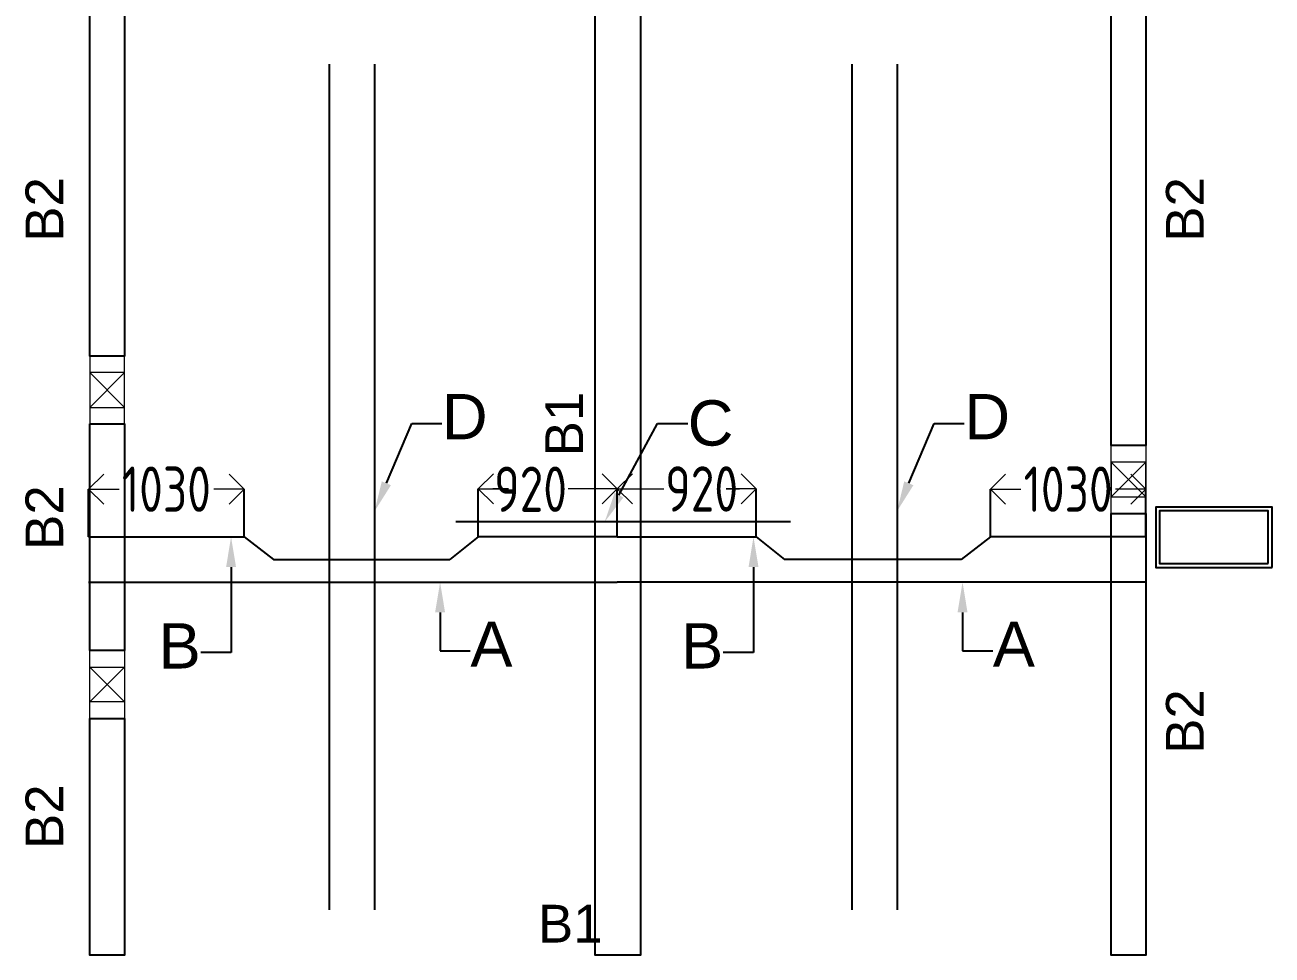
# Model space of a CAD drawing. Header units: inches. Extents: x -605 to 2991212, y -2872845 to 0.
# Drawn here: x 2845489 to 2853745, y -2274333 to -2268172 of the extents above; entities that cross this region are included whole.
import ezdxf
from ezdxf import colors
from ezdxf.entities.mleader import LeaderData, LeaderLine
from ezdxf.enums import TextEntityAlignment as Align
from ezdxf.math import Vec2, Vec3

# ---------------------------------------------------------------- set-up
doc = ezdxf.new("R2010")
doc.units = ezdxf.units.IN
doc.header["$LTSCALE"] = 600
doc.header["$MEASUREMENT"] = 0
for name, color, linetype, lineweight in [('PV_MASONRY', 10, 'Continuous', 0), ('rDIMension', 1, 'Continuous', 18), ('rRCC 2', 40, 'Continuous', 15), ('rREINF 1', 1, 'Continuous', 25)]:
    doc.layers.add(name, color=color, linetype=linetype, lineweight=lineweight)
doc.styles.add('DIM', font='geniso.shx', dxfattribs={"width": 0.85})
doc.styles.get("Standard").update_dxf_attribs({"font": 'arial.ttf'})
doc.dimstyles.new('ST-100', dxfattribs={"dimscale": 100, "dimtxt": 2.5, "dimasz": 2, "dimexe": 0.18, "dimexo": 0.0625, "dimgap": 0.2, "dimtad": 0, "dimdec": 0, "dimzin": 0, "dimdsep": 46, "dimtxsty": 'DIM', "dimblk": 'OPEN90', "dimcen": 0.09, "dimclrd": 256, "dimclrt": 7, "dimadec": 0, "dimazin": 0, "dimtfac": 1, "dimtdec": 0, "dimtofl": 0, "dimtmove": 0, "dimatfit": 3, "dimldrblk": 'OPEN90', "dimfxl": 1, "dimtolj": 1, "dimtzin": 0, "dimlwd": -1, "dimarcsym": 0})

# ---------------------------------------------------------------- blocks, each defined once
blk = doc.blocks.new('_Open90')
at = {"color": 0, "linetype": 'ByBlock', "lineweight": -2}
for p, q in [((-0.5, 0.5), (0, 0)), ((0, 0), (-1, 0)), ((0, 0), (-0.5, -0.5))]:
    blk.add_line(p, q, dxfattribs=at)
blk = doc.blocks.new('*D1008')
at = {"layer": 'Defpoints', "color": 0, "linetype": 'ByBlock'}
for p in [(2846940.3, -2271246.9), (2845910.3, -2271562.7), (2846940.3, -2271562.7)]:
    blk.add_point(p, dxfattribs=at)
at = {"layer": 'rDIMension', "color": 0, "linetype": 'ByBlock', "lineweight": -2}
for p, q in [((2845910.3, -2271562.7), (2845910.3, -2271246.9)), ((2846940.3, -2271562.7), (2846940.3, -2271246.9))]:
    blk.add_line(p, q, dxfattribs=at)
at = {"layer": 'rDIMension'}
for p, q in [((2846110.3, -2271246.9), (2846111.9, -2271246.9)), ((2846740.3, -2271246.9), (2846738.6, -2271246.9))]:
    blk.add_line(p, q, dxfattribs=at)
at = {"layer": 'rDIMension', "linetype": 'ByBlock', "xscale": 200, "yscale": 200, "zscale": 200, "rotation": 180}
blk.add_blockref('_Open90', (2845910.3, -2271246.9), dxfattribs=at)
at = {"layer": 'rDIMension', "linetype": 'ByBlock', "xscale": 200, "yscale": 200, "zscale": 200}
blk.add_blockref('_Open90', (2846940.3, -2271246.9), dxfattribs=at)
at = {"layer": 'rDIMension', "color": 7, "linetype": 'ByBlock', "insert": (2846425.3, -2271246.9), "char_height": 300, "attachment_point": 5, "style": 'DIM'}
blk.add_mtext('\\A1;1030', dxfattribs=at)
blk = doc.blocks.new('*D1009')
at = {"layer": 'Defpoints', "color": 0, "linetype": 'ByBlock'}
for p in [(2849410.3, -2271244.3), (2848490.3, -2271562.7), (2849410.3, -2271562.7)]:
    blk.add_point(p, dxfattribs=at)
at = {"layer": 'rDIMension', "color": 0, "linetype": 'ByBlock', "lineweight": -2}
for p, q in [((2848490.3, -2271562.7), (2848490.3, -2271244.3)), ((2849410.3, -2271562.7), (2849410.3, -2271244.3))]:
    blk.add_line(p, q, dxfattribs=at)
at = {"layer": 'rDIMension'}
for p, q in [((2848690.3, -2271244.3), (2848586.8, -2271244.3)), ((2849210.3, -2271244.3), (2849086, -2271244.3))]:
    blk.add_line(p, q, dxfattribs=at)
at = {"layer": 'rDIMension', "linetype": 'ByBlock', "xscale": 200, "yscale": 200, "zscale": 200, "rotation": 180}
blk.add_blockref('_Open90', (2848490.3, -2271244.3), dxfattribs=at)
at = {"layer": 'rDIMension', "linetype": 'ByBlock', "xscale": 200, "yscale": 200, "zscale": 200}
blk.add_blockref('_Open90', (2849410.3, -2271244.3), dxfattribs=at)
at = {"layer": 'rDIMension', "color": 7, "linetype": 'ByBlock', "insert": (2848836.4, -2271247.2), "char_height": 300, "attachment_point": 5, "style": 'DIM'}
blk.add_mtext('\\A1;920', dxfattribs=at)
blk = doc.blocks.new('*D1010')
at = {"layer": 'Defpoints', "color": 0, "linetype": 'ByBlock'}
for p in [(2851880.3, -2271246.9), (2851880.3, -2271562.7), (2852910.3, -2271562.7)]:
    blk.add_point(p, dxfattribs=at)
at = {"layer": 'rDIMension', "color": 0, "linetype": 'ByBlock', "lineweight": -2}
for p, q in [((2851880.3, -2271562.7), (2851880.3, -2271246.9)), ((2852910.3, -2271562.7), (2852910.3, -2271246.9))]:
    blk.add_line(p, q, dxfattribs=at)
at = {"layer": 'rDIMension'}
for p, q in [((2852080.3, -2271246.9), (2852081.9, -2271246.9)), ((2852710.3, -2271246.9), (2852708.6, -2271246.9))]:
    blk.add_line(p, q, dxfattribs=at)
at = {"layer": 'rDIMension', "linetype": 'ByBlock', "xscale": 200, "yscale": 200, "zscale": 200, "rotation": 180}
blk.add_blockref('_Open90', (2851880.3, -2271246.9), dxfattribs=at)
at = {"layer": 'rDIMension', "linetype": 'ByBlock', "xscale": 200, "yscale": 200, "zscale": 200}
blk.add_blockref('_Open90', (2852910.3, -2271246.9), dxfattribs=at)
at = {"layer": 'rDIMension', "color": 7, "linetype": 'ByBlock', "insert": (2852395.3, -2271246.9), "char_height": 300, "attachment_point": 5, "style": 'DIM'}
blk.add_mtext('\\A1;1030', dxfattribs=at)
blk = doc.blocks.new('*D1011')
at = {"layer": 'Defpoints', "color": 0, "linetype": 'ByBlock'}
for p in [(2849410.3, -2271244.3), (2849410.3, -2271562.7), (2850330.3, -2271562.7)]:
    blk.add_point(p, dxfattribs=at)
at = {"layer": 'rDIMension', "color": 0, "linetype": 'ByBlock', "lineweight": -2}
for p, q in [((2849410.3, -2271562.7), (2849410.3, -2271244.3)), ((2850330.3, -2271562.7), (2850330.3, -2271244.3))]:
    blk.add_line(p, q, dxfattribs=at)
at = {"layer": 'rDIMension'}
for p, q in [((2849610.3, -2271244.3), (2849719.3, -2271244.3)), ((2850130.3, -2271244.3), (2850218.5, -2271244.3))]:
    blk.add_line(p, q, dxfattribs=at)
at = {"layer": 'rDIMension', "linetype": 'ByBlock', "xscale": 200, "yscale": 200, "zscale": 200, "rotation": 180}
blk.add_blockref('_Open90', (2849410.3, -2271244.3), dxfattribs=at)
at = {"layer": 'rDIMension', "linetype": 'ByBlock', "xscale": 200, "yscale": 200, "zscale": 200}
blk.add_blockref('_Open90', (2850330.3, -2271244.3), dxfattribs=at)
at = {"layer": 'rDIMension', "color": 7, "linetype": 'ByBlock', "insert": (2849968.9, -2271245.4), "char_height": 300, "attachment_point": 5, "style": 'DIM'}
blk.add_mtext('\\A1;920', dxfattribs=at)

msp = doc.modelspace()

# ---------------------------------------------------------------- linework, layer by layer
at = {"color": 1, "linetype": 'ByBlock'}
for points in [[(2845918.2, -2268032.5), (2846148.2, -2268032.5), (2846148.2, -2270364.9), (2845918.2, -2270364.9)], [(2849264.2, -2268032.5), (2849564.2, -2268032.5), (2849564.2, -2274332.5), (2849264.2, -2274332.5)], [(2852680.3, -2268032.5), (2852910.3, -2268032.5), (2852910.3, -2270957.5), (2852680.3, -2270957.5)], [(2845918.2, -2270814.9), (2846148.2, -2270814.9), (2846148.2, -2272314.9), (2845918.2, -2272314.9)], [(2852680.3, -2271407.5), (2852910.3, -2271407.5), (2852910.3, -2274332.5), (2852680.3, -2274332.5)], [(2845918.2, -2272765.1), (2846147, -2272765.1), (2846147, -2274332.5), (2845918.2, -2274332.5)]]:
    msp.add_lwpolyline(points, close=True, dxfattribs=at)
at = {"color": 4, "linetype": 'ByBlock'}
for points in [[(2847503.8, -2268431.1), (2847503.8, -2274032)], [(2847803.8, -2268431.1), (2847803.8, -2274032)], [(2850962.7, -2268431.1), (2850962.7, -2274032)], [(2851262.7, -2268431.1), (2851262.7, -2274032)], [(2850557.5, -2271462.7), (2848341, -2271462.7)], [(2845910.3, -2271562.7), (2846940.3, -2271562.7), (2847133.5, -2271712.7)], [(2849410.3, -2271562.7), (2848490.3, -2271562.7), (2848302, -2271712.7)], [(2849410.3, -2271562.7), (2850330.3, -2271562.7), (2850518.5, -2271712.7)], [(2852910.3, -2271562.7), (2851880.3, -2271562.7), (2851687, -2271712.7)], [(2847133.5, -2271712.7), (2848302, -2271712.7)], [(2851687, -2271712.7), (2850518.5, -2271712.7)], [(2845910.3, -2271862.7), (2849410.3, -2271862.7)], [(2852910.3, -2271862.7), (2849410.3, -2271862.7)]]:
    msp.add_lwpolyline(points, dxfattribs=at)
at = {"color": 6, "linetype": 'ByBlock'}
msp.add_lwpolyline([(2853745.3, -2271765), (2853745.3, -2271365), (2852975.3, -2271365), (2852975.3, -2271765)], close=True, dxfattribs=at)
at = {"color": 3, "linetype": 'ByBlock'}
msp.add_lwpolyline([(2853720.3, -2271740), (2853720.3, -2271390), (2853000.3, -2271390), (2853000.3, -2271740)], close=True, dxfattribs=at)
at = {"layer": 'PV_MASONRY'}
for p, q in [((2846148.1, -2270814.9), (2845918.2, -2270814.9)), ((2846148.2, -2272314.9), (2845918.2, -2272314.9))]:
    msp.add_line(p, q, dxfattribs=at)
at = {"layer": 'rRCC 2', "color": 6}
for p, q in [((2846148.2, -2270704.9), (2845918.2, -2270474.9)), ((2845918.2, -2270704.9), (2846148.2, -2270474.9)), ((2852910.3, -2271297.5), (2852680.3, -2271067.5)), ((2852680.3, -2271297.5), (2852910.3, -2271067.5)), ((2846148.2, -2272425.1), (2845918.2, -2272655.1)), ((2845918.2, -2272425.1), (2846148.2, -2272655.1))]:
    msp.add_line(p, q, dxfattribs=at)
for points in [[(2845918.2, -2270814.9), (2846148.2, -2270814.9), (2846148.2, -2270364.9), (2845918.2, -2270364.9)], [(2846148.2, -2270704.9), (2846148.2, -2270474.9), (2845918.2, -2270474.9), (2845918.2, -2270704.9)], [(2852680.3, -2270957.5), (2852910.3, -2270957.5), (2852910.3, -2271407.5), (2852680.3, -2271407.5)], [(2852910.3, -2271297.5), (2852910.3, -2271067.5), (2852680.3, -2271067.5), (2852680.3, -2271297.5)], [(2845918.2, -2272315.1), (2846148.2, -2272315.1), (2846148.2, -2272765.1), (2845918.2, -2272765.1)], [(2846148.2, -2272425.1), (2846148.2, -2272655.1), (2845918.2, -2272655.1), (2845918.2, -2272425.1)]]:
    msp.add_lwpolyline(points, close=True, dxfattribs=at)

# ---------------------------------------------------------------- texts
at = {"layer": 'rRCC 2'}
for s, p in [('B2', (2845617.6, -2269394)), ('B2', (2853168, -2269394)), ('B1', (2849058.9, -2270815.8)), ('B2', (2845617.6, -2271435.1)), ('B2', (2853168, -2272785.7)), ('B2', (2845617.6, -2273416.1))]:
    msp.add_text(s, height=250, rotation=90, dxfattribs=at).set_placement(p, align=Align.MIDDLE_CENTER)
msp.add_text('B1', height=250, dxfattribs=at).set_placement((2849099, -2274124.6), align=Align.MIDDLE_CENTER)

# ---------------------------------------------------------------- dimensions: what is measured, and where the dimension line sits
at = {"layer": 'rDIMension', "color": 1, "linetype": 'ByBlock'}
for base, p1, p2, override, picture, middle in [((2846940.3, -2271246.9), (2845910.3, -2271562.7), (2846940.3, -2271562.7), {"dimtxt": 3, "dimasz": 2, "dimexe": 0, "dimexo": 0, "dimtmove": 1, "dimfxl": 1.25, "dimtfillclr": 256, "dimarcsym": 2}, '*D1008', (2846425.3, -2271246.9)), ((2849410.3, -2271244.3), (2848490.3, -2271562.7), (2849410.3, -2271562.7), {"dimtxt": 3, "dimexe": 0, "dimexo": 0, "dimtmove": 1, "dimfxl": 1.25, "dimtfillclr": 256, "dimarcsym": 2}, '*D1009', (2848836.4, -2271247.2))]:
    dim = msp.add_linear_dim(base=base, p1=p1, p2=p2, dimstyle='ST-100', override=override, dxfattribs=at)
    dim.commit()
    dim.dimension.update_dxf_attribs({"geometry": picture, "text_midpoint": middle, "dimtype": 160})
for base, p1, p2, override, picture, middle in [((2849410.3, -2271244.3), (2850330.3, -2271562.7), (2849410.3, -2271562.7), {"dimtxt": 3, "dimexe": 0, "dimexo": 0, "dimtmove": 1, "dimfxl": 1.25, "dimtfillclr": 256, "dimarcsym": 2}, '*D1011', (2849968.9, -2271245.4)), ((2851880.3, -2271246.9), (2852910.3, -2271562.7), (2851880.3, -2271562.7), {"dimtxt": 3, "dimasz": 2, "dimexe": 0, "dimexo": 0, "dimtmove": 1, "dimfxl": 1.25, "dimtfillclr": 256, "dimarcsym": 2}, '*D1010', (2852395.3, -2271246.9))]:
    dim = msp.add_linear_dim(base=base, p1=p1, p2=p2, angle=180, dimstyle='ST-100', override=override, dxfattribs=at)
    dim.commit()
    dim.dimension.update_dxf_attribs({"geometry": picture, "text_midpoint": middle, "dimtype": 160})

# ---------------------------------------------------------------- leaders
at = {"layer": 'rREINF 1', "color": 3, "linetype": 'ByBlock'}
ml = msp.add_multileader_mtext('Standard', dxfattribs=at)
ml.set_content('D', color=3)
ml.set_leader_properties()
ml.build(insert=Vec2(0, 0))
ml.multileader.update_dxf_attribs({"text_top_attachment_type": 0, "text_bottom_attachment_type": 0, "dogleg_length": 200, "arrow_head_size": 200})
ctx = ml.context
ctx.base_point, ctx.char_height, ctx.arrow_head_size, ctx.landing_gap_size, ctx.plane_origin = Vec3(2848249.2, -2270810.8), 300, 200, 0.09, Vec3(2847433.6, -2271713.3)
notes = []
notes.append((ctx, [(0, (1, 1, 0), (2848049.2, -2270810.8), (1, 0), 200, [(0, [(2847803.8, -2271392.2)], 256, [])])]))
ctx.mtext.insert, ctx.mtext.flow_direction = Vec3(2848249.3, -2270616.4), 5
ml = msp.add_multileader_mtext('Standard', dxfattribs=at)
ml.set_content('C', color=3)
ml.set_leader_properties()
ml.build(insert=Vec2(0, 0))
ml.multileader.update_dxf_attribs({"text_top_attachment_type": 0, "text_bottom_attachment_type": 0, "dogleg_length": 200, "arrow_head_size": 200})
ctx = ml.context
ctx.base_point, ctx.char_height, ctx.arrow_head_size, ctx.landing_gap_size, ctx.plane_origin = Vec3(2849876.6, -2270810.8), 300, 200, 0.09, Vec3(2848905.8, -2271713.3)
notes.append((ctx, [(0, (1, 1, 0), (2849676.6, -2270810.8), (1, 0), 200, [(0, [(2849327.2, -2271462.7)], 256, [])])]))
ctx.mtext.insert, ctx.mtext.flow_direction = Vec3(2849876.7, -2270658.3), 5
ml = msp.add_multileader_mtext('Standard', dxfattribs=at)
ml.set_content('D', color=3)
ml.set_leader_properties()
ml.build(insert=Vec2(0, 0))
ml.multileader.update_dxf_attribs({"text_top_attachment_type": 0, "text_bottom_attachment_type": 0, "dogleg_length": 200, "arrow_head_size": 200})
ctx = ml.context
ctx.base_point, ctx.char_height, ctx.arrow_head_size, ctx.landing_gap_size, ctx.plane_origin = Vec3(2851708, -2270810.8), 300, 200, 0.09, Vec3(2850892.4, -2271713.3)
notes.append((ctx, [(0, (1, 1, 0), (2851508, -2270810.8), (1, 0), 200, [(0, [(2851262.7, -2271392.2)], 256, [])])]))
ctx.mtext.insert, ctx.mtext.flow_direction = Vec3(2851708.1, -2270616.4), 5
ml = msp.add_multileader_mtext('Standard', dxfattribs=at)
ml.set_content('B', color=3)
ml.set_leader_properties()
ml.build(insert=Vec2(0, 0))
ml.multileader.update_dxf_attribs({"text_top_attachment_type": 0, "text_bottom_attachment_type": 0, "dogleg_length": 200, "arrow_head_size": 200})
ctx = ml.context
ctx.base_point, ctx.char_height, ctx.arrow_head_size, ctx.landing_gap_size, ctx.plane_origin = Vec3(2846426.7, -2272329), 300, 200, 0.09, Vec3(2846887.6, -2271735.8)
ctx.text_align_type = 2
notes.append((ctx, [(0, (1, 1, 0), (2846853.5, -2272329), (-1, 0), 200, [(0, [(2846853.5, -2271562.7)], 256, [])])]))
ctx.mtext.insert, ctx.mtext.alignment, ctx.mtext.flow_direction = Vec3(2846653.4, -2272134.6), 3, 5
ml = msp.add_multileader_mtext('Standard', dxfattribs=at)
ml.set_content('B', color=3)
ml.set_leader_properties()
ml.build(insert=Vec2(0, 0))
ml.multileader.update_dxf_attribs({"text_top_attachment_type": 0, "text_bottom_attachment_type": 0, "dogleg_length": 200, "arrow_head_size": 200})
ctx = ml.context
ctx.base_point, ctx.char_height, ctx.arrow_head_size, ctx.landing_gap_size, ctx.plane_origin = Vec3(2849885.6, -2272329), 300, 200, 0.09, Vec3(2850346.4, -2271735.8)
ctx.text_align_type = 2
notes.append((ctx, [(0, (1, 1, 0), (2850312.3, -2272329), (-1, 0), 200, [(0, [(2850312.3, -2271562.7)], 256, [])])]))
ctx.mtext.insert, ctx.mtext.alignment, ctx.mtext.flow_direction = Vec3(2850112.2, -2272134.6), 3, 5
ml = msp.add_multileader_mtext('Standard', dxfattribs=at)
ml.set_content('A', color=3)
ml.set_leader_properties()
ml.build(insert=Vec2(0, 0))
ml.multileader.update_dxf_attribs({"text_top_attachment_type": 0, "text_bottom_attachment_type": 0, "dogleg_length": 200, "arrow_head_size": 200})
ctx = ml.context
ctx.base_point, ctx.char_height, ctx.arrow_head_size, ctx.landing_gap_size, ctx.plane_origin = Vec3(2848437.4, -2272317.9), 300, 200, 0.09, Vec3(2848390.8, -2271724.7)
notes.append((ctx, [(0, (1, 1, 0), (2848237.4, -2272317.9), (1, 0), 200, [(0, [(2848237.4, -2271862.7)], 256, [])])]))
ctx.mtext.insert, ctx.mtext.flow_direction = Vec3(2848437.5, -2272123.5), 5
ml = msp.add_multileader_mtext('Standard', dxfattribs=at)
ml.set_content('A', color=3)
ml.set_leader_properties()
ml.build(insert=Vec2(0, 0))
ml.multileader.update_dxf_attribs({"text_top_attachment_type": 0, "text_bottom_attachment_type": 0, "dogleg_length": 200, "arrow_head_size": 200})
ctx = ml.context
ctx.base_point, ctx.char_height, ctx.arrow_head_size, ctx.landing_gap_size, ctx.plane_origin = Vec3(2851896.2, -2272317.9), 300, 200, 0.09, Vec3(2851849.6, -2271724.7)
notes.append((ctx, [(0, (1, 1, 0), (2851696.2, -2272317.9), (1, 0), 200, [(0, [(2851696.2, -2271862.7)], 256, [])])]))
ctx.mtext.insert, ctx.mtext.flow_direction = Vec3(2851896.3, -2272123.5), 5
for ctx, leaders in notes:
    for number, flags, end, landing, length, lines in leaders:
        leader = LeaderData()
        leader.index, (leader.has_last_leader_line, leader.has_dogleg_vector, leader.attachment_direction) = number, flags
        leader.last_leader_point, leader.dogleg_vector, leader.dogleg_length = Vec3(end), Vec3(landing), length
        for number, points, colour, breaks in lines:
            line = LeaderLine()
            line.index, line.vertices, line.color, line.breaks = number, Vec3.list(points), colors.encode_raw_color(colour), breaks
            leader.lines.append(line)
        ctx.leaders.append(leader)

doc.saveas('drawing.dxf')
